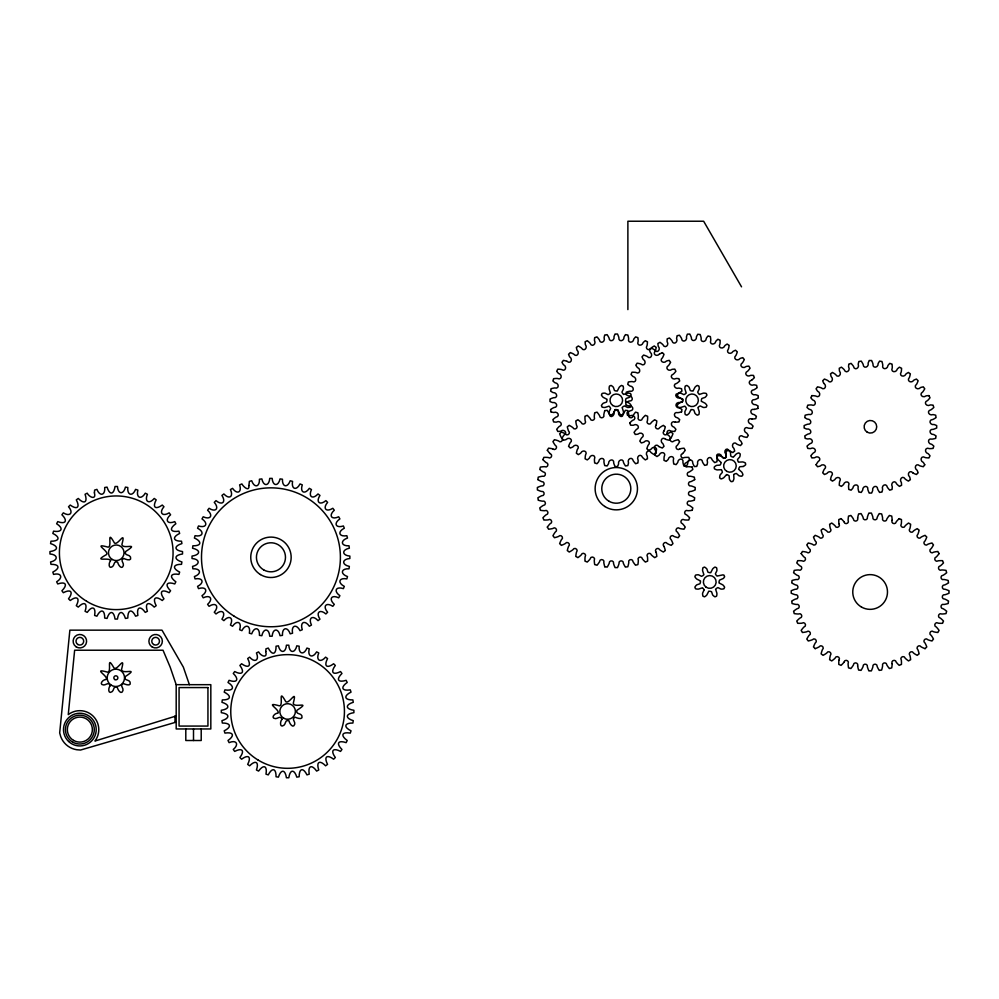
<?xml version="1.0" encoding="UTF-8"?>
<svg xmlns="http://www.w3.org/2000/svg" width="999" height="999" viewBox="0 0 999 999"><rect width="100%" height="100%" fill="white"/><g stroke="black" fill="none" stroke-linecap="round" stroke-linejoin="round"><path stroke-width="1.5" d="M892.157 663.748C890.434 660.514 895.741 658.703 896.34 662.325A28.909 28.909 0 0 0 899.2 665.359L901.448 664.422A28.909 28.909 0 0 0 901.335 660.252C899.187 657.28 904.232 654.795 905.294 658.304A28.909 28.909 0 0 0 908.528 660.926L910.638 659.715A28.909 28.909 0 0 0 909.977 655.594C907.467 652.921 912.137 649.8 913.648 653.146A28.909 28.909 0 0 0 917.207 655.332L919.13 653.846A28.909 28.909 0 0 0 917.944 649.85C915.171 647.527 919.292 643.818 921.253 646.94A28.909 28.909 0 0 0 925.062 648.638M655.669 451.648A25.762 25.762 0 0 0 654.957 455.232L656.967 456.543A26.436 26.436 0 0 0 659.215 455.007C660.751 450.899 666.683 452.485 664.16 456.705A25.762 25.762 0 0 0 663.998 460.364L666.196 461.338A26.436 26.436 0 0 0 668.181 459.465C669.055 455.182 675.162 455.806 673.326 460.377A25.762 25.762 0 0 0 673.751 464.011L676.061 464.635A26.436 26.436 0 0 0 677.734 462.475C677.921 458.091 684.053 457.779 682.954 462.562A25.762 25.762 0 0 0 683.94 466.096L686.325 466.346A26.436 26.436 0 0 0 687.637 463.948C687.175 459.59 693.069 458.341 692.806 463.224A25.762 25.762 0 0 0 694.33 466.558L696.728 466.433A26.436 26.436 0 0 0 697.639 463.861C696.44 459.665 702.26 457.392 702.634 462.337A25.762 25.762 0 0 0 704.67 465.384L707.017 464.885A26.436 26.436 0 0 0 707.517 462.2C705.731 458.204 710.951 455.157 712.212 459.915A25.762 25.762 0 0 0 714.697 462.612L716.932 461.75A26.436 26.436 0 0 0 717.007 459.016L716.92 456.993L717.956 455.644A9.54 9.54 0 0 1 719.118 455.694A8.242 8.242 0 0 1 720.142 455.869A6.756 6.756 0 0 1 720.953 456.118L722.127 456.755A26.399 26.399 0 0 0 724.163 458.304L726.236 457.105A26.399 26.399 0 0 0 725.923 454.57L725.948 453.234A6.756 6.756 0 0 1 726.136 452.41A8.242 8.242 0 0 1 726.498 451.436A9.54 9.54 0 0 1 727.035 450.399L729.645 450.761A25.762 25.762 0 0 0 732.841 452.559L734.702 451.061A26.436 26.436 0 0 0 733.928 448.439C730.406 445.754 733.89 440.484 737.075 444.268A25.762 25.762 0 0 0 740.509 445.542L742.12 443.756A26.436 26.436 0 0 0 740.946 441.283C737.137 439.173 739.647 433.454 743.406 436.675A25.762 25.762 0 0 0 746.99 437.4L748.301 435.389A26.436 26.436 0 0 0 746.753 433.141C742.732 431.605 744.23 425.611 748.463 428.196A25.762 25.762 0 0 0 752.122 428.359L753.096 426.161A26.436 26.436 0 0 0 751.223 424.175C746.865 423.376 747.577 417.12 752.135 419.031M656.143 425.087A28.909 28.909 0 0 0 656.793 420.966L654.695 419.742A28.909 28.909 0 0 0 651.448 422.377C650.399 425.886 645.354 423.401 647.489 420.429A28.909 28.909 0 0 0 647.614 416.258L645.366 415.322A28.909 28.909 0 0 0 642.494 418.356C641.907 421.978 636.588 420.167 638.311 416.933A28.909 28.909 0 0 0 637.886 412.787L635.539 412.15A28.909 28.909 0 0 0 633.091 415.534C632.979 419.205 627.472 418.106 628.758 414.672A28.909 28.909 0 0 0 627.797 410.614L625.386 410.302A28.909 28.909 0 0 0 623.401 413.973L621.528 415.184A9.54 9.54 0 0 1 620.554 414.56A8.242 8.242 0 0 1 619.755 413.898A6.756 6.756 0 0 1 619.18 413.274L618.094 410.065L616.608 409.602A9.665 9.665 0 0 1 615.297 409.565L613.411 413.274A6.756 6.756 0 0 1 612.824 413.898A8.242 8.242 0 0 1 612.037 414.56A9.54 9.54 0 0 1 611.051 415.184L609.178 413.973A28.909 28.909 0 0 0 607.192 410.302L604.782 410.614M757.854 408.429L758.104 406.031A26.436 26.436 0 0 0 755.706 404.72C751.348 405.269 750.049 399.15 754.982 399.55A25.762 25.762 0 0 0 758.303 398.027L758.191 395.629A26.436 26.436 0 0 0 755.606 394.717C751.41 395.916 749.15 390.097 754.083 389.722A25.762 25.762 0 0 0 757.142 387.687L756.643 385.339A26.436 26.436 0 0 0 753.958 384.84C749.999 386.675 746.852 381.293 751.673 380.144M537.899 479.607L538.211 477.185A28.909 28.909 0 0 1 542.27 476.223C545.704 477.522 546.803 472.003 543.144 471.89A28.909 28.909 0 0 1 539.76 469.443L540.384 467.095A28.909 28.909 0 0 1 544.53 466.658C547.789 468.394 549.525 463.111 545.953 462.487A28.909 28.909 0 0 1 542.919 459.615M838.923 660.252C841.058 657.267 836.026 654.795 834.964 658.304A28.909 28.909 0 0 1 831.73 660.926L829.62 659.715A28.909 28.909 0 0 1 830.281 655.594C832.729 652.934 828.146 649.8 826.61 653.146A28.909 28.909 0 0 1 823.051 655.332L821.116 653.846A28.909 28.909 0 0 1 822.314 649.85C825.162 647.527 820.928 643.831 818.993 646.94A28.909 28.909 0 0 1 815.184 648.638M857.654 517.969C858.94 521.391 853.458 522.514 853.321 518.831A28.909 28.909 0 0 0 850.873 515.459L848.526 516.083A28.909 28.909 0 0 0 848.101 520.229C849.837 523.464 844.517 525.274 843.918 521.653M681.568 411.85L681.942 409.478A26.436 26.436 0 0 0 679.62 408.054C674.425 407.829 674.949 401.76 680.219 402.497A26.399 26.399 0 0 0 682.579 401.498L682.579 399.101A26.399 26.399 0 0 0 680.219 398.114L679.083 397.415A6.756 6.756 0 0 1 678.458 396.84A8.242 8.242 0 0 1 677.797 396.041A9.54 9.54 0 0 1 677.172 395.055L678.796 392.982A25.762 25.762 0 0 0 681.942 391.108L681.568 388.748A26.436 26.436 0 0 0 678.908 388.099C674.899 389.647 672.002 384.203 676.872 383.291A25.762 25.762 0 0 0 679.695 380.956L678.958 378.671A26.436 26.436 0 0 0 676.236 378.459C672.489 380.694 668.793 375.661 673.476 374.026A25.762 25.762 0 0 0 675.886 371.278L674.8 369.143A26.436 26.436 0 0 0 672.077 369.343C668.693 372.215 664.372 367.769 668.656 365.397A25.762 25.762 0 0 0 670.616 362.312L669.205 360.364A26.436 26.436 0 0 0 666.545 361.001C663.648 364.36 658.691 360.651 662.549 357.642A25.762 25.762 0 0 0 664.01 354.283L662.312 352.585M656.131 425.087C653.633 427.759 658.291 430.869 659.815 427.535A28.909 28.909 0 0 1 663.361 425.349L665.297 426.835A28.909 28.909 0 0 1 664.098 430.831M692.195 510.289L692.831 507.942A28.909 28.909 0 0 0 689.447 505.494C685.776 505.382 686.875 499.862 690.309 501.161A28.909 28.909 0 0 0 694.367 500.199L694.692 497.789A28.909 28.909 0 0 0 691.008 495.804C687.362 496.166 687.724 490.559 691.296 491.396A28.909 28.909 0 0 0 695.204 489.91L695.204 487.475A28.909 28.909 0 0 0 691.308 485.989C687.737 486.825 687.362 481.218 691.008 481.58A28.909 28.909 0 0 0 694.68 479.595M655.681 451.648C658.828 447.877 653.221 445.379 651.061 449.188A26.436 26.436 0 0 1 648.601 450.362L646.815 448.751A25.762 25.762 0 0 1 648.089 445.317C651.872 442.107 646.615 438.736 643.918 442.17A26.436 26.436 0 0 1 641.296 442.944L639.785 441.083A25.762 25.762 0 0 1 641.583 437.887C645.829 435.314 641.158 431.156 637.961 434.128A26.436 26.436 0 0 1 635.252 434.478L634.053 432.405A25.762 25.762 0 0 1 636.326 429.533C640.921 427.659 636.962 422.814 633.341 425.249A26.436 26.436 0 0 1 630.606 425.174L629.745 422.939M614.01 412.337C615.022 415.596 609.964 418.781 609.465 414.535A9.54 9.54 0 0 1 609.215 413.399A8.242 8.242 0 0 1 609.128 412.362A6.756 6.756 0 0 1 609.153 411.513L610.664 408.479L609.939 407.105A9.665 9.665 0 0 1 609.04 406.143L605.069 407.43A6.756 6.756 0 0 1 604.233 407.467A8.242 8.242 0 0 1 603.196 407.367A9.54 9.54 0 0 1 602.06 407.117L601.398 405.544A9.54 9.54 0 0 1 602.035 404.558A8.242 8.242 0 0 1 602.697 403.771A6.756 6.756 0 0 1 603.309 403.184L606.518 402.098L606.98 400.611A9.665 9.665 0 0 1 607.03 399.313L603.321 397.415A6.756 6.756 0 0 1 602.697 396.84A8.242 8.242 0 0 1 602.035 396.041A9.54 9.54 0 0 1 601.398 395.055L602.06 393.481A9.54 9.54 0 0 1 603.196 393.231A8.242 8.242 0 0 1 604.233 393.131A6.756 6.756 0 0 1 605.069 393.169L608.104 394.667L609.49 393.943A9.665 9.665 0 0 1 610.439 393.044L609.153 389.086A6.756 6.756 0 0 1 609.128 388.236A8.242 8.242 0 0 1 609.228 387.212A9.54 9.54 0 0 1 609.465 386.064L611.051 385.414A9.54 9.54 0 0 1 612.037 386.039A8.242 8.242 0 0 1 612.824 386.7A6.756 6.756 0 0 1 613.411 387.325L614.485 390.534L615.971 390.996A9.665 9.665 0 0 1 617.282 391.034L619.18 387.325A6.756 6.756 0 0 1 619.755 386.7A8.242 8.242 0 0 1 620.554 386.039A9.54 9.54 0 0 1 621.528 385.414L623.114 386.064A9.54 9.54 0 0 1 623.364 387.212A8.242 8.242 0 0 1 623.451 388.236A6.756 6.756 0 0 1 623.426 389.086L621.927 392.12L622.652 393.494A9.665 9.665 0 0 1 623.538 394.455L627.509 393.169A6.756 6.756 0 0 1 628.359 393.131A8.242 8.242 0 0 1 629.382 393.231A9.54 9.54 0 0 1 630.531 393.481L631.181 395.055A9.54 9.54 0 0 1 630.544 396.041A8.242 8.242 0 0 1 629.882 396.84A6.756 6.756 0 0 1 629.27 397.415L626.061 398.501L625.599 399.987A9.665 9.665 0 0 1 625.549 401.298L629.27 403.184A6.756 6.756 0 0 1 629.882 403.771A8.242 8.242 0 0 1 630.544 404.558A9.54 9.54 0 0 1 631.181 405.544L630.531 407.117A9.54 9.54 0 0 1 629.382 407.367A8.242 8.242 0 0 1 628.359 407.467A6.756 6.756 0 0 1 627.509 407.43L624.475 405.931L623.101 406.655A9.665 9.665 0 0 1 622.14 407.555L623.426 411.513A6.756 6.756 0 0 1 623.451 412.362A8.242 8.242 0 0 1 623.364 413.399A9.54 9.54 0 0 1 623.114 414.535C622.527 418.768 617.682 415.559 618.568 412.337M542.919 459.615L543.856 457.367A28.909 28.909 0 0 1 548.026 457.48C551.023 459.627 553.434 454.62 549.974 453.521M664.098 430.831C661.263 433.154 665.484 436.85 667.419 433.741A28.909 28.909 0 0 1 671.228 432.043L672.951 433.753A28.909 28.909 0 0 1 671.241 437.562C668.119 439.498 671.827 443.718 674.15 440.884A28.909 28.909 0 0 1 678.159 439.697L679.645 441.62A28.909 28.909 0 0 1 677.447 445.179C674.163 446.703 677.197 451.348 679.894 448.851M811.9 395.616L810.813 397.752A26.436 26.436 0 0 0 812.587 399.837C816.895 400.899 815.846 407.005 811.4 404.932A25.762 25.762 0 0 0 807.754 405.157L807.005 407.442A26.436 26.436 0 0 0 809.078 409.215C813.511 409.59 813.436 415.784 808.715 414.435A25.762 25.762 0 0 0 805.144 415.234L804.757 417.594A26.436 26.436 0 0 0 807.092 419.031C811.513 418.706 812.412 424.837 807.542 424.238A25.762 25.762 0 0 0 804.133 425.586L804.133 427.984A26.436 26.436 0 0 0 806.655 429.033C810.926 428.034 812.861 433.991 807.916 434.103A25.762 25.762 0 0 0 804.769 435.964L805.132 438.336A26.436 26.436 0 0 0 807.791 438.986C811.912 437.3 814.647 442.857 809.827 443.793A25.762 25.762 0 0 0 807.005 446.128L807.754 448.401A26.436 26.436 0 0 0 810.476 448.626C814.272 446.328 817.856 451.386 813.236 453.059A25.762 25.762 0 0 0 810.813 455.806L811.9 457.942A26.436 26.436 0 0 0 814.635 457.729C818.006 454.932 822.352 459.29 818.056 461.675A25.762 25.762 0 0 0 816.096 464.772M547.34 450.287L548.563 448.176A28.909 28.909 0 0 1 552.684 448.838M801.173 553.583L802.397 551.473A28.909 28.909 0 0 1 806.518 552.135C809.215 554.645 812.249 549.999 808.978 548.463A28.909 28.909 0 0 1 806.792 544.917L808.266 542.981A28.909 28.909 0 0 1 812.262 544.18C814.585 547.027 818.281 542.794 815.184 540.859A28.909 28.909 0 0 1 813.473 537.05L815.196 535.327A28.909 28.909 0 0 1 819.005 537.037C820.928 540.159 825.149 536.451 822.327 534.128A28.909 28.909 0 0 1 821.128 530.119L823.051 528.646A28.909 28.909 0 0 1 826.61 530.831C828.121 534.178 832.791 531.056 830.281 528.384A28.909 28.909 0 0 1 829.62 524.263L831.73 523.039A28.909 28.909 0 0 1 834.964 525.674C836.026 529.195 841.058 526.698 838.923 523.726M924.749 464.772L923.338 466.708A25.762 25.762 0 0 1 919.792 465.809C916.22 462.45 913.311 467.944 917.094 470.267A26.436 26.436 0 0 1 918.131 472.802L916.433 474.5A25.762 25.762 0 0 1 913.074 473.051M843.918 662.325C844.517 658.716 849.837 660.501 848.101 663.748A28.909 28.909 0 0 0 848.538 667.894L850.886 668.531A28.909 28.909 0 0 0 853.333 665.147C853.446 661.475 858.953 662.574 857.654 666.008M682.604 453.521C679.158 454.62 681.555 459.615 684.552 457.492A28.909 28.909 0 0 1 688.723 457.38L689.66 459.615M925.062 648.651L926.785 646.927A28.909 28.909 0 0 0 925.086 643.119C921.965 641.183 925.661 636.962 927.996 639.797A28.909 28.909 0 0 0 931.992 640.983L933.478 639.06A28.909 28.909 0 0 0 931.293 635.501C928.009 633.978 931.031 629.333 933.74 631.83A28.909 28.909 0 0 0 937.861 632.492L939.072 630.394A28.909 28.909 0 0 0 936.438 627.147C933.004 626.061 935.389 621.066 938.398 623.189A28.909 28.909 0 0 0 942.569 623.301L943.506 621.066A28.909 28.909 0 0 0 940.471 618.194C936.9 617.569 938.623 612.3 941.882 614.01A28.909 28.909 0 0 0 946.041 613.586L946.665 611.238A28.909 28.909 0 0 0 943.281 608.791C939.622 608.678 940.708 603.159 944.142 604.457A28.909 28.909 0 0 0 948.201 603.496L948.526 601.073A28.909 28.909 0 0 0 944.854 599.1C941.208 599.462 941.57 593.856 945.141 594.692A28.909 28.909 0 0 0 949.038 593.206L949.038 590.771A28.909 28.909 0 0 0 945.141 589.285C941.62 590.059 941.183 584.54 944.854 584.877A28.909 28.909 0 0 0 948.526 582.892L948.201 580.481A28.909 28.909 0 0 0 944.142 579.507C940.721 580.819 939.609 575.299 943.281 575.187A28.909 28.909 0 0 0 946.665 572.739L946.041 570.392A28.909 28.909 0 0 0 941.882 569.954C938.648 571.69 936.837 566.371 940.459 565.784A28.909 28.909 0 0 0 943.493 562.912L942.569 560.664A28.909 28.909 0 0 0 938.398 560.776C935.426 562.862 932.929 557.917 936.438 556.818A28.909 28.909 0 0 0 939.072 553.583M679.77 402.709L679.083 403.184A6.756 6.756 0 0 0 678.458 403.771A8.242 8.242 0 0 0 677.797 404.558A9.54 9.54 0 0 0 677.172 405.544L677.821 407.117A9.54 9.54 0 0 0 678.958 407.367A8.242 8.242 0 0 0 679.994 407.467A6.756 6.756 0 0 0 680.843 407.43L684.802 406.143A9.665 9.665 0 0 0 685.701 407.105L686.425 408.479L684.914 411.513A6.756 6.756 0 0 0 684.889 412.362A8.242 8.242 0 0 0 684.989 413.399A9.54 9.54 0 0 0 685.239 414.535L686.812 415.184A9.54 9.54 0 0 0 687.799 414.56A8.242 8.242 0 0 0 688.586 413.898A6.756 6.756 0 0 0 689.173 413.274L691.058 409.565A9.665 9.665 0 0 0 692.369 409.602L693.855 410.065L694.942 413.274A6.756 6.756 0 0 0 695.516 413.898A8.242 8.242 0 0 0 696.315 414.56A9.54 9.54 0 0 0 697.302 415.184L698.875 414.535A9.54 9.54 0 0 0 699.125 413.399A8.242 8.242 0 0 0 699.225 412.362A6.756 6.756 0 0 0 699.188 411.513L697.901 407.555A9.665 9.665 0 0 0 698.863 406.655L700.237 405.931L703.271 407.43A6.756 6.756 0 0 0 704.12 407.467A8.242 8.242 0 0 0 705.144 407.367A9.54 9.54 0 0 0 706.293 407.117L706.942 405.544A9.54 9.54 0 0 0 706.318 404.558A8.242 8.242 0 0 0 705.656 403.771A6.756 6.756 0 0 0 705.032 403.184L701.323 401.298A9.665 9.665 0 0 0 701.36 399.987L701.822 398.501L705.032 397.415A6.756 6.756 0 0 0 705.656 396.84A8.242 8.242 0 0 0 706.318 396.041A9.54 9.54 0 0 0 706.942 395.055L706.293 393.481A9.54 9.54 0 0 0 705.144 393.231A8.242 8.242 0 0 0 704.12 393.131A6.756 6.756 0 0 0 703.271 393.169L699.312 394.455A9.665 9.665 0 0 0 698.413 393.494L697.689 392.12L699.188 389.086A6.756 6.756 0 0 0 699.225 388.236A8.242 8.242 0 0 0 699.125 387.212A9.54 9.54 0 0 0 698.875 386.064L697.302 385.414A9.54 9.54 0 0 0 696.315 386.039A8.242 8.242 0 0 0 695.516 386.7A6.756 6.756 0 0 0 694.942 387.325L693.044 391.034A9.665 9.665 0 0 0 691.733 390.996L690.259 390.534L689.173 387.325A6.756 6.756 0 0 0 688.586 386.7A8.242 8.242 0 0 0 687.799 386.039A9.54 9.54 0 0 0 686.812 385.414L685.239 386.064A9.54 9.54 0 0 0 684.989 387.212A8.242 8.242 0 0 0 684.889 388.236A6.756 6.756 0 0 0 684.914 389.086L686.213 393.044A9.665 9.665 0 0 0 685.252 393.943L683.878 394.667L680.843 393.169A6.756 6.756 0 0 0 679.994 393.131A8.242 8.242 0 0 0 678.958 393.231A9.54 9.54 0 0 0 677.821 393.481C673.726 393.781 676.41 399.138 679.77 397.889M659.777 353.621C657.429 357.305 651.96 354.533 655.307 350.924A25.762 25.762 0 0 0 656.218 347.377L654.283 345.966A26.436 26.436 0 0 0 651.947 347.39C650.237 351.473 644.343 349.513 647.102 345.429A25.762 25.762 0 0 0 647.452 341.783L645.317 340.696A26.436 26.436 0 0 0 643.231 342.47C642.095 346.703 636.151 345.754 638.136 341.283A25.762 25.762 0 0 0 637.911 337.637L635.626 336.888A26.436 26.436 0 0 0 633.853 338.961C633.466 343.319 627.222 343.344 628.646 338.599A25.762 25.762 0 0 0 627.847 335.027L625.474 334.64A26.436 26.436 0 0 0 624.038 336.975C624.4 341.383 618.169 342.32 618.831 337.425A25.762 25.762 0 0 0 617.482 334.016L615.084 334.016A26.436 26.436 0 0 0 614.035 336.538C614.947 340.834 609.215 342.682 608.965 337.799A25.762 25.762 0 0 0 607.105 334.653L604.732 335.015A26.436 26.436 0 0 0 604.095 337.674C605.744 341.733 600.162 344.58 599.288 339.71A25.762 25.762 0 0 0 596.952 336.888L594.667 337.637A26.436 26.436 0 0 0 594.442 340.359C596.69 344.106 591.658 347.789 590.009 343.119A25.762 25.762 0 0 0 587.262 340.696L585.127 341.783A26.436 26.436 0 0 0 585.339 344.518C588.124 347.889 583.791 352.235 581.393 347.939A25.762 25.762 0 0 0 578.296 345.979L576.361 347.377A26.436 26.436 0 0 0 576.985 350.037C580.269 352.947 576.66 357.904 573.626 354.046A25.762 25.762 0 0 0 570.267 352.585L568.568 354.283A26.436 26.436 0 0 0 569.617 356.805C573.376 359.19 570.529 364.56 566.92 361.288M841.058 518.618L838.798 519.555A28.909 28.909 0 0 0 838.923 523.726M743.219 466.483L739.834 466.708L739.01 468.019A9.665 9.665 0 0 1 738.623 469.268L741.72 472.065A6.756 6.756 0 0 1 742.17 472.777A8.242 8.242 0 0 1 742.607 473.713A9.54 9.54 0 0 1 742.956 474.837L741.92 476.186A9.54 9.54 0 0 1 740.759 476.136A8.242 8.242 0 0 1 739.735 475.961A6.756 6.756 0 0 1 738.923 475.711L736.388 473.476L734.864 473.813A9.665 9.665 0 0 1 733.703 474.438L733.928 478.596A6.756 6.756 0 0 1 733.741 479.42A8.242 8.242 0 0 1 733.378 480.394A9.54 9.54 0 0 1 732.841 481.431L731.156 481.655A9.54 9.54 0 0 1 730.356 480.794A8.242 8.242 0 0 1 729.769 479.945A6.756 6.756 0 0 1 729.37 479.195L729.145 475.811L727.834 474.987A9.665 9.665 0 0 1 726.585 474.6M176.186 715.971L94.942 741.046A18.944 18.944 0 0 0 68.257 714.622L74.638 650.224L163.024 650.224L170.192 667.157L176.186 684.677L176.186 728.958L210.826 728.958L210.826 684.677L176.186 684.677M176.186 722.115L80.532 750.037L76.761 749.737A20.38 20.38 0 0 1 60.714 736.588L59.678 732.916L69.868 630.157L162 630.157L183.366 667.157L189.385 684.677M754.32 409.403C749.55 408.291 749.787 414.498 754.22 414.622A26.436 26.436 0 0 1 756.393 416.296L755.768 418.618A25.762 25.762 0 0 1 752.135 419.043M680.219 398.114L682.792 399.3A9.665 9.665 0 0 0 682.754 400.611L682.292 402.098L680.219 402.497M675.299 422.152C670.866 420.079 669.805 426.186 674.125 427.235A26.436 26.436 0 0 1 675.898 429.32L674.8 431.456A25.762 25.762 0 0 1 671.153 431.118C667.095 428.284 665.172 434.253 669.193 435.951A26.436 26.436 0 0 1 670.616 438.286L669.205 440.234A25.762 25.762 0 0 1 665.659 439.323M604.782 566.77L607.205 567.095A28.909 28.909 0 0 0 609.178 563.411C608.816 559.765 614.422 560.127 613.586 563.698A28.909 28.909 0 0 0 615.072 567.607L617.507 567.607A28.909 28.909 0 0 0 618.993 563.698C618.156 560.139 623.763 559.765 623.401 563.411A28.909 28.909 0 0 0 625.386 567.082L627.797 566.77A28.909 28.909 0 0 0 628.771 562.712C627.472 559.278 632.979 558.179 633.091 561.85A28.909 28.909 0 0 0 635.539 565.222L637.899 564.597A28.909 28.909 0 0 0 638.324 560.451C636.588 557.217 641.907 555.407 642.494 559.028A28.909 28.909 0 0 0 645.366 562.062L647.614 561.126A28.909 28.909 0 0 0 647.502 556.955C645.354 553.983 650.399 551.498 651.46 555.007A28.909 28.909 0 0 0 654.695 557.642L656.805 556.418A28.909 28.909 0 0 0 656.143 552.297M726.585 474.6L723.788 477.697A6.756 6.756 0 0 1 723.076 478.146A8.242 8.242 0 0 1 722.14 478.583A9.54 9.54 0 0 1 721.016 478.933L719.667 477.897A9.54 9.54 0 0 1 719.717 476.735A8.242 8.242 0 0 1 719.892 475.711A6.756 6.756 0 0 1 720.142 474.9L722.377 472.365L722.04 470.841A9.665 9.665 0 0 1 721.415 469.68L717.257 469.905A6.756 6.756 0 0 1 716.433 469.717A8.242 8.242 0 0 1 715.459 469.355A9.54 9.54 0 0 1 714.422 468.818L714.198 467.12A9.54 9.54 0 0 1 715.059 466.333A8.242 8.242 0 0 1 715.908 465.746A6.756 6.756 0 0 1 716.658 465.347L720.042 465.122L720.866 463.811A9.665 9.665 0 0 1 721.253 462.562L718.156 459.765A6.756 6.756 0 0 1 717.707 459.053A8.242 8.242 0 0 1 717.27 458.116A9.54 9.54 0 0 1 716.92 456.993C715.072 453.309 721.141 452.934 721.703 456.481M552.684 448.851C555.382 451.348 558.416 446.703 555.132 445.167A28.909 28.909 0 0 1 552.947 441.62L554.433 439.685A28.909 28.909 0 0 1 558.429 440.884C560.751 443.731 564.447 439.498 561.338 437.562A28.909 28.909 0 0 1 559.64 433.753L561.351 432.03A28.909 28.909 0 0 1 565.159 433.741C567.095 436.863 571.316 433.154 568.481 430.831A28.909 28.909 0 0 1 567.295 426.823L569.218 425.349A28.909 28.909 0 0 1 572.777 427.535C574.288 430.881 578.945 427.759 576.448 425.087A28.909 28.909 0 0 1 575.786 420.966L577.897 419.742A28.909 28.909 0 0 1 581.131 422.377C582.192 425.899 587.225 423.401 585.089 420.429A28.909 28.909 0 0 1 584.977 416.258L587.225 415.322A28.909 28.909 0 0 1 590.084 418.356C590.671 421.978 595.991 420.167 594.268 416.933A28.909 28.909 0 0 1 594.692 412.787L597.04 412.15A28.909 28.909 0 0 1 599.487 415.534C599.6 419.205 605.107 418.106 603.821 414.672A28.909 28.909 0 0 1 604.795 410.614M665.659 439.323C662.087 435.964 659.265 441.446 662.974 443.793A26.436 26.436 0 0 1 664.01 446.316L662.312 448.014A25.762 25.762 0 0 1 658.953 446.565M899.2 518.618L901.448 519.555A28.909 28.909 0 0 1 901.335 523.726C899.187 526.698 904.232 529.183 905.294 525.674A28.909 28.909 0 0 1 908.528 523.039L910.638 524.263A28.909 28.909 0 0 1 909.977 528.384C907.454 531.056 912.137 534.165 913.648 530.831A28.909 28.909 0 0 1 917.207 528.646L919.13 530.119A28.909 28.909 0 0 1 917.944 534.128C915.096 536.451 919.33 540.147 921.253 537.037A28.909 28.909 0 0 1 925.062 535.339L926.785 537.05A28.909 28.909 0 0 1 925.086 540.859C921.952 542.794 925.673 547.015 927.996 544.18A28.909 28.909 0 0 1 931.992 542.994L933.478 544.917A28.909 28.909 0 0 1 931.293 548.476C928.009 549.999 931.043 554.645 933.74 552.147A28.909 28.909 0 0 1 937.861 551.485L939.072 553.583M913.074 473.039C910.064 469.18 906.355 474.138 909.714 477.035A26.436 26.436 0 0 1 910.351 479.695L908.403 481.106A25.762 25.762 0 0 1 905.306 479.145C902.909 474.837 898.675 479.208 901.373 482.567A26.436 26.436 0 0 1 901.573 485.289L899.437 486.388A25.762 25.762 0 0 1 896.69 483.966C895.042 479.283 890.109 483.004 892.257 486.725A26.436 26.436 0 0 1 892.045 489.448L889.759 490.184A25.762 25.762 0 0 1 887.424 487.375C886.488 482.542 880.993 485.314 882.616 489.398A26.436 26.436 0 0 1 881.967 492.057L879.595 492.432A25.762 25.762 0 0 1 877.734 489.285C877.547 484.365 871.79 486.301 872.664 490.534A26.436 26.436 0 0 1 871.615 493.056L869.217 493.069A25.762 25.762 0 0 1 867.869 489.66C868.468 484.765 862.399 485.739 862.661 490.109A26.436 26.436 0 0 1 861.238 492.432L858.865 492.057A25.762 25.762 0 0 1 858.066 488.486C859.415 483.766 853.271 483.753 852.859 488.111A26.436 26.436 0 0 1 851.073 490.184L848.788 489.448A25.762 25.762 0 0 1 848.563 485.789C850.698 481.306 844.592 480.444 843.481 484.615A26.436 26.436 0 0 1 841.395 486.388L839.26 485.289A25.762 25.762 0 0 1 839.597 481.643C842.332 477.559 836.538 475.711 834.764 479.682A26.436 26.436 0 0 1 832.429 481.106L830.481 479.695A25.762 25.762 0 0 1 831.393 476.148C834.739 472.577 829.282 469.705 826.922 473.451A26.436 26.436 0 0 1 824.4 474.5L822.701 472.802A25.762 25.762 0 0 1 824.15 469.443C828.096 466.433 823.039 462.774 820.154 466.083A26.436 26.436 0 0 1 817.494 466.708L816.083 464.772M658.953 446.565C655.918 442.694 652.31 447.652 655.594 450.561A26.436 26.436 0 0 1 656.218 453.221L654.283 454.632A25.762 25.762 0 0 1 651.186 452.672C648.788 448.364 644.542 452.722 647.24 456.093A26.436 26.436 0 0 1 647.452 458.816L645.317 459.902A25.762 25.762 0 0 1 642.569 457.48C640.871 452.859 635.988 456.493 638.136 460.239A26.436 26.436 0 0 1 637.911 462.974L635.626 463.711A25.762 25.762 0 0 1 633.291 460.889C632.305 456.131 626.835 458.791 628.483 462.924A26.436 26.436 0 0 1 627.847 465.584L625.474 465.959A25.762 25.762 0 0 1 623.613 462.799C623.488 457.842 617.619 459.827 618.543 464.06A26.436 26.436 0 0 1 617.494 466.583L615.084 466.583A25.762 25.762 0 0 1 613.736 463.174C614.385 458.254 608.316 459.328 608.541 463.623A26.436 26.436 0 0 1 607.105 465.959L604.732 465.584A25.762 25.762 0 0 1 603.933 462C605.307 457.305 599.088 457.205 598.726 461.638A26.436 26.436 0 0 1 596.952 463.711L594.667 462.974A25.762 25.762 0 0 1 594.43 459.315C596.428 454.87 590.484 453.896 589.348 458.129A26.436 26.436 0 0 1 587.262 459.902L585.127 458.816A25.762 25.762 0 0 1 585.476 455.169C588.136 451.086 582.417 449.188 580.631 453.209A26.436 26.436 0 0 1 578.296 454.632L576.361 453.221A25.762 25.762 0 0 1 577.272 449.675C580.619 446.078 575.149 443.281 572.802 446.978A26.436 26.436 0 0 1 570.267 448.014L568.568 446.316A25.762 25.762 0 0 1 570.029 442.957C573.901 439.935 568.931 436.301 566.033 439.597A26.436 26.436 0 0 1 563.374 440.234L561.962 438.286A25.762 25.762 0 0 1 563.923 435.189C568.219 432.829 563.873 428.459 560.501 431.256A26.436 26.436 0 0 1 557.779 431.456L556.693 429.32A25.762 25.762 0 0 1 559.103 426.573C563.786 424.95 560.114 419.817 556.343 422.14A26.436 26.436 0 0 1 553.621 421.928L552.884 419.642A25.762 25.762 0 0 1 555.706 417.307C560.576 416.433 557.754 410.789 553.671 412.5A26.436 26.436 0 0 1 551.011 411.85M815.196 648.651L813.461 646.927A28.909 28.909 0 0 1 815.172 643.119C818.218 641.158 814.61 637.025 812.262 639.797A28.909 28.909 0 0 1 808.266 640.983L806.78 639.06A28.909 28.909 0 0 1 808.965 635.501C812.324 633.965 809.19 629.395 806.518 631.83A28.909 28.909 0 0 1 802.397 632.492L801.173 630.394A28.909 28.909 0 0 1 803.808 627.147C807.329 626.098 804.832 621.053 801.86 623.189A28.909 28.909 0 0 1 797.689 623.301L796.752 621.066A28.909 28.909 0 0 1 799.787 618.194C803.433 617.582 801.573 612.35 798.376 614.01A28.909 28.909 0 0 1 794.217 613.586L793.593 611.238A28.909 28.909 0 0 1 796.977 608.791C800.649 608.666 799.537 603.209 796.116 604.457A28.909 28.909 0 0 1 792.057 603.496L791.732 601.073A28.909 28.909 0 0 1 795.404 599.1C799.075 599.437 798.651 593.906 795.117 594.692A28.909 28.909 0 0 1 791.22 593.206L791.22 590.771A28.909 28.909 0 0 1 795.117 589.285C798.713 590.109 799.013 584.565 795.404 584.877A28.909 28.909 0 0 1 791.732 582.892L792.045 580.481A28.909 28.909 0 0 1 796.116 579.507C799.562 580.794 800.586 575.349 796.977 575.187A28.909 28.909 0 0 1 793.593 572.739L794.217 570.392A28.909 28.909 0 0 1 798.376 569.954C801.61 571.703 803.408 566.371 799.799 565.784A28.909 28.909 0 0 1 796.765 562.912L797.689 560.664A28.909 28.909 0 0 1 801.86 560.776C804.844 562.924 807.317 557.892 803.82 556.818A28.909 28.909 0 0 1 801.186 553.583M725.923 454.57L726.173 457.392A9.665 9.665 0 0 0 725.012 458.017L723.488 458.354L722.127 456.755M741.533 286.838L703.646 221.229L627.884 221.229L627.884 309.615M547.34 527.097L548.563 529.208A28.909 28.909 0 0 0 552.684 528.546C555.382 526.048 558.404 530.656 555.132 532.217A28.909 28.909 0 0 0 552.947 535.764L554.433 537.699A28.909 28.909 0 0 0 558.429 536.5C560.776 533.666 564.398 537.874 561.338 539.822A28.909 28.909 0 0 0 559.64 543.631L561.351 545.354A28.909 28.909 0 0 0 565.159 543.643C567.12 540.534 571.266 544.23 568.481 546.553A28.909 28.909 0 0 0 567.295 550.561L569.218 552.035A28.909 28.909 0 0 0 572.777 549.85C574.3 546.515 578.921 549.625 576.448 552.297A28.909 28.909 0 0 0 575.786 556.418L577.897 557.642A28.909 28.909 0 0 0 581.131 555.007C582.192 551.498 587.225 553.983 585.089 556.955A28.909 28.909 0 0 0 584.977 561.126L587.225 562.062A28.909 28.909 0 0 0 590.084 559.028C590.671 555.407 596.003 557.217 594.268 560.451A28.909 28.909 0 0 0 594.692 564.597L597.04 565.234A28.909 28.909 0 0 0 599.487 561.85C599.6 558.179 605.119 559.278 603.821 562.712A28.909 28.909 0 0 0 604.795 566.77M928.933 395.616L930.019 397.752A25.762 25.762 0 0 1 927.596 400.512C922.926 402.122 926.597 407.267 930.356 404.932A26.436 26.436 0 0 1 933.091 405.157L933.828 407.442A25.762 25.762 0 0 1 931.006 409.777C926.185 410.701 928.933 416.258 933.041 414.585A26.436 26.436 0 0 1 935.701 415.222L936.075 417.594A25.762 25.762 0 0 1 932.916 419.468C928.021 419.617 929.857 425.549 934.177 424.525A26.436 26.436 0 0 1 936.7 425.586L936.7 427.984A25.762 25.762 0 0 1 933.291 429.333C928.458 428.796 929.295 434.827 933.74 434.528A26.436 26.436 0 0 1 936.075 435.964L935.701 438.336A25.762 25.762 0 0 1 932.117 439.135C927.397 437.762 927.334 443.968 931.755 444.343A26.436 26.436 0 0 1 933.828 446.128L933.091 448.401A25.762 25.762 0 0 1 929.432 448.638C924.987 446.553 923.938 452.659 928.246 453.721A26.436 26.436 0 0 1 930.019 455.806L928.933 457.942A25.762 25.762 0 0 1 925.286 457.604C921.228 454.845 919.23 460.714 923.326 462.437A26.436 26.436 0 0 1 924.749 464.772M823.738 383.291C827.434 385.664 824.662 391.034 821.041 387.762A25.762 25.762 0 0 0 817.494 386.85L816.083 388.786A26.436 26.436 0 0 0 817.507 391.121C821.603 392.844 819.605 398.713 815.546 395.966A25.762 25.762 0 0 0 811.9 395.616M664.098 546.553C661.338 544.23 665.459 540.521 667.419 543.643A28.909 28.909 0 0 0 671.228 545.342L672.951 543.631A28.909 28.909 0 0 0 671.241 539.822C668.206 537.874 671.803 533.666 674.15 536.5A28.909 28.909 0 0 0 678.159 537.687L679.645 535.764A28.909 28.909 0 0 0 677.447 532.205C674.1 530.706 677.222 526.023 679.894 528.533A28.909 28.909 0 0 0 684.028 529.195L685.239 527.097A28.909 28.909 0 0 0 682.604 523.851C679.095 522.802 681.58 517.757 684.552 519.892A28.909 28.909 0 0 0 688.723 520.004L689.66 517.769A28.909 28.909 0 0 0 686.625 514.897C683.004 514.31 684.814 508.991 688.049 510.714A28.909 28.909 0 0 0 692.195 510.289M725.873 454.07C723.101 451.81 726.46 446.728 728.733 450.174A9.54 9.54 0 0 1 729.52 451.036A8.242 8.242 0 0 1 730.107 451.885A6.756 6.756 0 0 1 730.506 452.634L730.731 456.019L732.042 456.843A9.665 9.665 0 0 1 733.291 457.23L736.088 454.133A6.756 6.756 0 0 1 736.8 453.683A8.242 8.242 0 0 1 737.737 453.246A9.54 9.54 0 0 1 738.86 452.897L740.209 453.933A9.54 9.54 0 0 1 740.159 455.094A8.242 8.242 0 0 1 739.984 456.118A6.756 6.756 0 0 1 739.735 456.93L737.499 459.465L737.836 460.989A9.665 9.665 0 0 1 738.461 462.15L742.619 461.925A6.756 6.756 0 0 1 743.443 462.112A8.242 8.242 0 0 1 744.417 462.475A9.54 9.54 0 0 1 745.454 463.012L745.679 464.697A9.54 9.54 0 0 1 744.817 465.497A8.242 8.242 0 0 1 743.968 466.083A6.756 6.756 0 0 1 743.219 466.483M692.195 467.095L692.831 469.443A28.909 28.909 0 0 1 689.447 471.89C685.901 472.102 686.837 477.485 690.309 476.223A28.909 28.909 0 0 1 694.367 477.185L694.692 479.607M656.131 552.297C653.696 549.625 658.266 546.503 659.815 549.85A28.909 28.909 0 0 0 663.361 552.035L665.297 550.561A28.909 28.909 0 0 0 664.098 546.553M551.011 411.85L550.636 409.478A25.762 25.762 0 0 1 553.783 407.617C558.741 407.505 556.793 401.573 552.534 402.547A26.436 26.436 0 0 1 550.012 401.498L550.012 399.101A25.762 25.762 0 0 1 553.409 397.752C558.329 398.414 557.33 392.245 552.959 392.545A26.436 26.436 0 0 1 550.636 391.121L551.011 388.748A25.762 25.762 0 0 1 554.582 387.949C559.315 389.385 559.365 383.067 554.957 382.742A26.436 26.436 0 0 1 552.884 380.956L553.621 378.671A25.762 25.762 0 0 1 557.28 378.446C561.725 380.607 562.762 374.375 558.453 373.364A26.436 26.436 0 0 1 556.693 371.278L557.779 369.143A25.762 25.762 0 0 1 561.426 369.48C565.496 372.302 567.432 366.358 563.386 364.647A26.436 26.436 0 0 1 561.962 362.312L563.374 360.364A25.762 25.762 0 0 1 566.92 361.276M892.157 520.229C890.421 523.464 895.741 525.262 896.34 521.653A28.909 28.909 0 0 1 899.2 518.618M201.211 728.958L201.211 740.509L185.802 740.509L185.802 728.958M193.506 728.958L193.506 740.509M175.025 715.971L175.025 722.115M618.481 412.137A30.994 30.994 0 0 0 617.507 409.777L615.072 409.777A30.994 30.994 0 0 0 614.098 412.137M679.894 448.838A28.909 28.909 0 0 1 684.028 448.189L685.239 450.287A28.909 28.909 0 0 1 682.604 453.534M689.66 459.615A28.909 28.909 0 0 1 686.625 462.487C683.004 463.074 684.814 468.394 688.049 466.67A28.909 28.909 0 0 1 692.195 467.095M547.352 527.097A28.909 28.909 0 0 1 549.974 523.851C553.496 522.802 550.998 517.757 548.026 519.892A28.909 28.909 0 0 1 543.856 520.004L542.919 517.769A28.909 28.909 0 0 1 545.953 514.897C549.575 514.31 547.764 508.991 544.542 510.714A28.909 28.909 0 0 1 540.384 510.289L539.747 507.942A28.909 28.909 0 0 1 543.131 505.494C546.803 505.382 545.704 499.875 542.27 501.161A28.909 28.909 0 0 1 538.211 500.199L537.899 497.789A28.909 28.909 0 0 1 541.57 495.804C545.242 496.141 544.817 490.621 541.283 491.396A28.909 28.909 0 0 1 537.387 489.91L537.375 487.475A28.909 28.909 0 0 1 541.283 485.989C544.855 486.825 545.217 481.218 541.57 481.58A28.909 28.909 0 0 1 537.899 479.595M549.974 453.534A28.909 28.909 0 0 1 547.352 450.287M659.877 353.833A26.399 26.399 0 0 1 662.399 352.797M681.568 411.85A25.762 25.762 0 0 1 677.996 412.662C673.301 411.376 673.251 417.42 677.622 417.857A26.436 26.436 0 0 1 679.695 419.642L678.958 421.928A25.762 25.762 0 0 1 675.299 422.152M629.745 422.939A25.762 25.762 0 0 1 632.442 420.454C637.262 419.305 634.115 413.923 630.157 415.759A26.436 26.436 0 0 1 627.472 415.259L626.972 412.912A25.762 25.762 0 0 1 630.019 410.876C634.964 410.502 632.704 404.695 628.496 405.881A26.436 26.436 0 0 1 625.923 404.97L625.799 402.572A25.762 25.762 0 0 1 629.133 401.049C634.065 401.448 632.767 395.342 628.408 395.879A26.436 26.436 0 0 1 626.011 394.568L626.261 392.182A25.762 25.762 0 0 1 629.782 391.196C634.602 392.37 634.253 386.138 629.882 385.976A26.436 26.436 0 0 1 627.722 384.303L628.346 381.98A25.762 25.762 0 0 1 631.98 381.556C636.575 383.454 637.125 377.322 632.891 376.423A26.436 26.436 0 0 1 631.018 374.438L631.992 372.24A25.762 25.762 0 0 1 635.651 372.39C639.872 375 641.47 368.968 637.35 367.457A26.436 26.436 0 0 1 635.814 365.209L637.125 363.186A25.762 25.762 0 0 1 640.709 363.911C644.455 367.157 647.065 361.413 643.169 359.315A26.436 26.436 0 0 1 641.995 356.843L643.606 355.057A25.762 25.762 0 0 1 647.04 356.331C650.224 360.115 653.708 354.845 650.174 352.172A26.436 26.436 0 0 1 649.412 349.538L651.273 348.027A25.762 25.762 0 0 1 654.47 349.825C657.017 354.071 661.288 349.413 658.229 346.203A26.436 26.436 0 0 1 657.879 343.494L659.952 342.295A25.762 25.762 0 0 1 662.824 344.568C664.685 349.151 669.63 345.217 667.107 341.583A26.436 26.436 0 0 1 667.182 338.848L669.417 337.987A25.762 25.762 0 0 1 671.902 340.684C673.026 345.504 678.521 342.395 676.598 338.399A26.436 26.436 0 0 1 677.097 335.714L679.445 335.214A25.762 25.762 0 0 1 681.48 338.261C681.83 343.206 687.737 340.984 686.475 336.75A26.436 26.436 0 0 1 687.387 334.166L689.785 334.041A25.762 25.762 0 0 1 691.308 337.375C690.883 342.307 697.077 341.046 696.478 336.651A26.436 26.436 0 0 1 697.789 334.253L700.174 334.503A25.762 25.762 0 0 1 701.161 338.037C699.974 342.832 706.281 342.557 706.38 338.124A26.436 26.436 0 0 1 708.054 335.964L710.376 336.588A25.762 25.762 0 0 1 710.789 340.222C708.865 344.78 715.134 345.492 715.933 341.134A26.436 26.436 0 0 1 717.919 339.26L720.117 340.234A25.762 25.762 0 0 1 719.967 343.893C717.344 348.089 723.426 349.775 724.887 345.604A26.436 26.436 0 0 1 727.147 344.056L729.158 345.367A25.762 25.762 0 0 1 728.446 348.951C725.274 352.709 730.906 355.294 733.041 351.411A26.436 26.436 0 0 1 735.514 350.237L737.299 351.848A25.762 25.762 0 0 1 736.026 355.282C732.317 358.491 737.474 361.938 740.184 358.429A26.436 26.436 0 0 1 742.806 357.654L744.317 359.515A25.762 25.762 0 0 1 742.532 362.712C738.361 365.297 742.919 369.518 746.153 366.471A26.436 26.436 0 0 1 748.863 366.121L750.062 368.194A25.762 25.762 0 0 1 747.789 371.066C743.318 373.027 747.077 377.822 750.773 375.349A26.436 26.436 0 0 1 753.508 375.424L754.37 377.672A25.762 25.762 0 0 1 751.673 380.144M757.854 408.416A25.762 25.762 0 0 1 754.32 409.415M892.157 663.748A28.909 28.909 0 0 1 891.72 667.894L889.372 668.531A28.909 28.909 0 0 1 886.925 665.147C886.762 661.475 881.38 662.587 882.592 666.008A28.909 28.909 0 0 1 881.63 670.067L879.22 670.379A28.909 28.909 0 0 1 877.234 666.708C877.534 663.099 872.065 663.448 872.826 666.995A28.909 28.909 0 0 1 871.34 670.903L868.905 670.903A28.909 28.909 0 0 1 867.419 666.995C868.206 663.461 862.674 663.049 863.011 666.708A28.909 28.909 0 0 1 861.026 670.379L858.616 670.067A28.909 28.909 0 0 1 857.654 666.008M843.918 662.325A28.909 28.909 0 0 1 841.046 665.359L838.798 664.422A28.909 28.909 0 0 1 838.923 660.252M841.046 518.618A28.909 28.909 0 0 1 843.918 521.653M857.654 517.969A28.909 28.909 0 0 1 858.628 513.911L861.038 513.586A28.909 28.909 0 0 1 863.024 517.27C862.649 520.916 868.256 520.541 867.432 516.982A28.909 28.909 0 0 1 868.918 513.074L871.353 513.074A28.909 28.909 0 0 1 872.839 516.982C871.99 520.554 877.597 520.916 877.247 517.27A28.909 28.909 0 0 1 879.22 513.598L881.642 513.911A28.909 28.909 0 0 1 882.604 517.969C881.305 521.403 886.812 522.489 886.937 518.831A28.909 28.909 0 0 1 889.385 515.459L891.732 516.083A28.909 28.909 0 0 1 892.157 520.229M823.738 383.291A26.436 26.436 0 0 1 822.701 380.756L824.4 379.058A25.762 25.762 0 0 1 827.759 380.519C830.768 384.453 834.415 379.395 831.118 376.523A26.436 26.436 0 0 1 830.481 373.863L832.429 372.452A25.762 25.762 0 0 1 835.526 374.413C837.849 378.771 842.357 374.35 839.46 370.991A26.436 26.436 0 0 1 839.26 368.269L841.395 367.17A25.762 25.762 0 0 1 844.143 369.593C845.766 374.275 850.898 370.604 848.576 366.833A26.436 26.436 0 0 1 848.8 364.111L851.073 363.374A25.762 25.762 0 0 1 853.408 366.196C854.282 371.066 859.927 368.244 858.216 364.16A26.436 26.436 0 0 1 858.865 361.501L861.238 361.126A25.762 25.762 0 0 1 863.099 364.273C863.198 369.218 869.217 367.32 868.168 363.024A26.436 26.436 0 0 1 869.217 360.502L871.615 360.502A25.762 25.762 0 0 1 872.964 363.898C872.289 368.806 878.533 367.869 878.171 363.449A26.436 26.436 0 0 1 879.607 361.126L881.967 361.501A25.762 25.762 0 0 1 882.779 365.072C881.33 369.805 887.649 369.855 887.974 365.447A26.436 26.436 0 0 1 889.759 363.374L892.045 364.111A25.762 25.762 0 0 1 892.269 367.769C890.109 372.215 896.34 373.251 897.352 368.943A26.436 26.436 0 0 1 899.437 367.182L901.573 368.269A25.762 25.762 0 0 1 901.235 371.915C898.401 375.974 904.395 377.972 906.068 373.876A26.436 26.436 0 0 1 908.403 372.452L910.351 373.863A25.762 25.762 0 0 1 909.44 377.41C906.081 380.994 911.575 383.878 913.91 380.107A26.436 26.436 0 0 1 916.433 379.058L918.131 380.756A25.762 25.762 0 0 1 916.682 384.116C912.736 387.1 917.806 390.859 920.678 387.475A26.436 26.436 0 0 1 923.338 386.85L924.749 388.786A25.762 25.762 0 0 1 922.789 391.883C918.518 394.305 922.801 398.663 926.21 395.829A26.436 26.436 0 0 1 928.933 395.616M110.24 685.639C108.142 687.699 107.867 694.717 112.138 691.633C114.236 690.022 113.224 685.501 117.27 687.212C117.62 689.809 121.466 695.416 122.964 690.559C123.739 687.787 119.281 685.351 123.352 683.503C125.474 684.552 131.668 686.713 130.095 682.08C128.896 679.208 123.689 680.918 125.125 676.673C140.335 666.733 121.89 675.162 121.528 669.442C125.787 653.571 117.283 671.478 113.936 667.881C105.869 653.933 112.213 671.703 107.667 672.19C91.571 667.682 108.641 676.011 106.231 679.507C102.959 679.208 98.364 684.74 103.784 684.989C106.231 684.889 108.866 681.618 110.24 685.639M110.639 560.589C108.541 562.662 108.267 569.68 112.537 566.595C114.635 564.984 113.636 560.451 117.67 562.175C118.019 564.76 121.878 570.367 123.364 565.509C124.138 562.749 119.68 560.302 123.751 558.453C125.874 559.502 132.068 561.675 130.507 557.042C129.296 554.17 124.088 555.881 125.524 551.623C140.747 541.683 122.29 550.112 121.928 544.393C126.086 528.833 118.007 545.879 114.448 543.006C105.981 528.109 112.725 547.015 108.067 547.152C91.533 542.582 109.69 551.198 106.481 554.582C92.245 562.487 109.278 556.88 110.639 560.589M282.005 719.292C279.92 721.353 279.633 728.371 283.903 725.286C286.014 723.676 285.002 719.155 289.036 720.866C289.385 723.463 293.244 729.07 294.73 724.213C295.504 721.44 291.046 719.005 295.117 717.157C297.24 718.206 303.434 720.366 301.873 715.734C300.662 712.861 295.454 714.572 296.89 710.326C312.113 700.386 293.656 708.815 293.294 703.096C297.452 687.537 289.373 704.582 285.814 701.71C277.347 686.8 284.091 705.719 279.433 705.843C263.336 701.335 280.407 709.665 277.997 713.161C274.725 712.861 270.13 718.393 275.549 718.643C278.009 718.543 280.632 715.272 282.005 719.292M704.145 589.76L702.609 593.169A6.756 6.756 0 0 0 702.584 594.018A8.242 8.242 0 0 0 702.684 595.042A9.54 9.54 0 0 0 702.934 596.191L704.507 596.84A9.54 9.54 0 0 0 705.494 596.203A8.242 8.242 0 0 0 706.281 595.541A6.756 6.756 0 0 0 706.867 594.929L708.753 591.208A9.665 9.665 0 0 0 710.064 591.258L711.55 591.72L712.637 594.929A6.756 6.756 0 0 0 713.211 595.541A8.242 8.242 0 0 0 714.01 596.203A9.54 9.54 0 0 0 714.997 596.84L716.57 596.191A9.54 9.54 0 0 0 716.82 595.042A8.242 8.242 0 0 0 716.907 594.018A6.756 6.756 0 0 0 716.882 593.169L715.596 589.198A9.665 9.665 0 0 0 716.558 588.311L717.931 587.587L720.966 589.085A6.756 6.756 0 0 0 721.815 589.11A8.242 8.242 0 0 0 722.839 589.023A9.54 9.54 0 0 0 723.988 588.773L724.637 587.2A9.54 9.54 0 0 0 724 586.213A8.242 8.242 0 0 0 723.351 585.414A6.756 6.756 0 0 0 722.727 584.84L719.005 582.941A9.665 9.665 0 0 0 719.055 581.63L719.517 580.144L723.338 578.483A8.242 8.242 0 0 0 724 577.697A9.54 9.54 0 0 0 724.637 576.71L723.988 575.137A9.54 9.54 0 0 0 722.839 574.887L716.995 576.098A9.665 9.665 0 0 0 716.108 575.149L715.384 573.776L716.882 570.741A6.756 6.756 0 0 0 716.907 569.892A8.242 8.242 0 0 0 716.82 568.856A9.54 9.54 0 0 0 716.57 567.719L714.997 567.057A9.54 9.54 0 0 0 714.01 567.694A8.242 8.242 0 0 0 713.211 568.356A6.756 6.756 0 0 0 712.637 568.98L710.739 572.689A9.665 9.665 0 0 0 709.427 572.639L707.941 572.177L706.867 568.98A6.756 6.756 0 0 0 706.281 568.356A8.242 8.242 0 0 0 705.494 567.694A9.54 9.54 0 0 0 704.507 567.057L702.934 567.719A9.54 9.54 0 0 0 702.684 568.856A8.242 8.242 0 0 0 702.584 569.892A6.756 6.756 0 0 0 702.609 570.741L703.895 574.7A9.665 9.665 0 0 0 702.946 575.599L701.573 576.323L698.538 574.812A6.756 6.756 0 0 0 697.689 574.787A8.242 8.242 0 0 0 696.653 574.887A9.54 9.54 0 0 0 695.516 575.137L694.854 576.71A9.54 9.54 0 0 0 695.491 577.697A8.242 8.242 0 0 0 696.153 578.483A6.756 6.756 0 0 0 696.778 579.07L700.486 580.956A9.665 9.665 0 0 0 700.436 582.267L699.974 583.753L696.778 584.84A6.756 6.756 0 0 0 696.153 585.414A8.242 8.242 0 0 0 695.491 586.213A9.54 9.54 0 0 0 694.854 587.2L695.516 588.773A9.54 9.54 0 0 0 696.653 589.023A8.242 8.242 0 0 0 697.689 589.11A6.756 6.756 0 0 0 698.538 589.085L702.497 587.799A9.665 9.665 0 0 0 703.396 588.761L704.145 589.76M248.926 485.539C249.6 492.195 243.419 486.888 241.883 483.928L239.623 484.865C242.133 492.47 237.075 494.842 232.555 488.349L230.432 489.572C233.791 496.753 229.233 499.8 223.876 493.956L221.94 495.442C226.323 502.147 222.09 505.769 216.009 500.636L214.285 502.36C219.518 508.404 215.759 512.687 209.091 508.291L207.605 510.227C213.574 515.559 210.377 520.142 203.222 516.783L201.998 518.906C208.616 523.414 206.056 528.371 198.514 525.973L197.577 528.234C204.72 531.805 202.884 537.2 195.042 535.701L194.405 538.049C201.261 540.946 202.497 546.003 192.869 545.791L192.557 548.214C201.786 550.437 199.563 555.019 192.033 556.081L192.033 558.516C200.05 559.14 200.187 564.597 192.557 566.396L192.869 568.806C200.861 568.356 201.848 573.863 194.405 576.548L195.042 578.896C202.884 577.397 204.72 582.792 197.577 586.376L198.514 588.623C206.119 586.126 208.491 591.171 201.998 595.704L203.222 597.814C210.439 594.33 213.449 599.038 207.605 604.37L209.091 606.306C215.759 601.91 219.518 606.193 214.285 612.237L216.009 613.96C222.053 608.741 226.336 612.487 221.94 619.168L223.876 620.641C229.183 614.685 233.928 617.844 230.432 625.024L232.555 626.248C237.038 619.642 242.145 622.152 239.623 629.732L241.883 630.669C245.467 623.538 250.861 625.362 249.35 633.204L251.698 633.841C254.32 626.298 259.915 627.397 259.44 635.376L261.863 635.701C263.474 627.872 269.156 628.246 269.73 636.213L272.165 636.213C272.752 628.246 278.434 627.872 280.045 635.701L282.455 635.376C281.993 627.397 287.575 626.286 290.197 633.841L292.557 633.204C291.046 625.362 296.441 623.526 300.025 630.669L302.272 629.732C299.762 622.152 304.87 619.63 309.353 626.248L311.463 625.024C307.979 617.844 312.712 614.672 318.019 620.641L319.955 619.168C315.559 612.487 319.842 608.728 325.886 613.96L327.61 612.237C322.39 606.193 326.136 601.91 332.817 606.306L334.303 604.37C328.459 599.038 331.468 594.33 338.673 597.814L339.897 595.704C333.416 591.183 335.776 586.113 343.394 588.623L344.318 586.376C337.3 582.729 338.986 577.397 346.853 578.896L347.49 576.548C339.947 573.926 341.046 568.344 349.026 568.806L349.35 566.396C341.521 564.772 341.895 559.09 349.862 558.516L349.862 556.081C341.983 555.407 341.496 549.837 349.35 548.214L349.026 545.791C341.059 546.253 339.935 540.671 347.49 538.049L346.853 535.701C339.086 537.1 337.163 531.818 344.318 528.234L343.394 525.973C335.801 528.483 333.279 523.389 339.897 518.906L338.673 516.783C331.518 520.142 328.321 515.571 334.303 510.227L332.817 508.291C326.149 512.549 322.377 508.441 327.61 502.36L325.886 500.636C319.842 505.731 315.559 502.135 319.955 495.442L318.019 493.956C312.65 499.812 308.104 496.765 311.463 489.572L309.353 488.349C304.82 494.842 299.762 492.47 302.272 484.865L300.025 483.928C296.416 491.083 291.159 489.173 292.557 481.393L290.197 480.756C287.487 488.211 282.105 487.137 282.455 479.22L280.045 478.908C278.346 486.625 272.752 486.376 272.165 478.384L269.73 478.384C269.156 486.351 263.474 486.725 261.863 478.908L259.44 479.22C259.79 487.125 254.345 488.324 251.698 480.756L249.35 481.393L248.926 485.539M94.405 492.832C96.528 500.237 89.398 497.427 87.225 493.181L85.077 494.268C87.837 502.372 84.228 504.595 78.259 498.451L76.311 499.862C80.295 507.455 77.123 510.102 70.23 505.057L68.531 506.755C73.814 512.737 70.055 517.12 63.324 512.849L61.913 514.785C67.682 520.267 66.184 524.787 57.73 521.615L56.643 523.763C64.323 528.658 61.289 532.617 53.571 531.156L52.835 533.441C60.527 537.225 59.478 541.258 50.961 541.221L50.587 543.593C58.704 546.178 58.441 550.374 49.962 551.573L49.962 553.983C57.967 554.545 58.454 560.239 50.587 561.962L50.961 564.335C59.553 564.223 60.352 568.194 52.835 572.115L53.571 574.4C61.339 572.427 63.387 577.684 56.643 581.805L57.73 583.94C65.847 581.193 67.969 584.74 61.913 590.771L63.324 592.707C70.892 588.723 73.664 591.945 68.531 598.801L70.23 600.499C77.073 595.367 80.307 598.126 76.311 605.694L78.259 607.105C84.228 600.973 87.85 603.184 85.077 611.288L87.225 612.387C92.158 605.394 96.079 607.005 94.618 615.446L96.903 616.196C100.724 608.578 104.833 609.49 104.695 618.056L107.055 618.431C109.59 610.264 113.824 610.589 115.047 619.068L117.445 619.068C118.669 610.589 122.902 610.252 125.424 618.431L127.797 618.056C127.747 609.552 131.818 608.503 135.589 616.196L137.874 615.446C136.413 607.017 140.335 605.382 145.267 612.387L147.402 611.288C144.643 603.196 148.264 600.961 154.233 607.105L156.181 605.694C152.185 598.126 155.407 595.367 162.263 600.499L163.961 598.801C158.941 591.92 161.576 588.711 169.168 592.707L170.579 590.771C164.435 584.802 166.658 581.181 174.763 583.94L175.849 581.805C168.943 576.81 170.454 572.939 178.908 574.4L179.658 572.115C172.053 568.269 172.952 564.21 181.518 564.335L181.905 561.962C173.726 559.428 174.051 555.194 182.53 553.983L182.53 551.573C174.113 550.274 173.701 546.128 181.905 543.593L181.518 541.221C173.077 541.183 171.953 537.2 179.658 533.441L178.908 531.156C170.479 532.617 168.843 528.696 175.849 523.763L174.763 521.615C167.42 524.775 164.435 519.892 170.579 514.785L169.168 512.849C162.437 517.007 158.691 512.762 163.961 506.755L162.263 505.057C155.369 510.002 152.173 507.455 156.181 499.862L154.233 498.451C149.126 504.595 144.243 501.598 147.402 494.268L145.267 493.181C141.221 500.049 135.889 497.827 137.874 490.109L135.589 489.373C132.642 496.778 127.06 495.442 127.797 487.5L125.424 487.125C123.614 494.817 117.969 494.48 117.445 486.501L115.047 486.501C113.761 494.917 109.578 495.317 107.055 487.125L104.695 487.5C105.419 495.442 99.85 496.79 96.903 489.373L94.618 490.109L94.405 492.832M265.771 651.535C267.794 658.928 260.801 656.118 258.591 651.872L256.443 652.959C259.615 660.314 254.745 663.161 249.625 657.142L247.677 658.566C251.673 666.158 248.501 668.681 241.596 663.761L239.897 665.459C245.017 672.315 242.27 675.549 234.69 671.553L233.279 673.488C239.111 678.97 237.575 683.466 229.096 680.319L228.009 682.454C235.689 687.349 232.655 691.32 224.937 689.859L224.201 692.132C231.88 695.916 230.894 700.049 222.327 699.924L221.953 702.297C230.145 704.832 229.745 708.978 221.328 710.277L221.328 712.674C229.795 713.898 230.132 718.131 221.953 720.666L222.327 723.039C230.894 722.914 231.893 727.047 224.201 730.818L224.937 733.104C233.341 731.718 235.015 735.576 228.009 740.496L229.096 742.644C236.413 739.46 239.423 744.38 233.279 749.462L234.69 751.41C242.27 747.414 245.03 750.649 239.897 757.504L241.596 759.203C248.464 754.083 251.586 756.78 247.677 764.397L249.625 765.808C255.607 759.752 259.228 761.887 256.443 769.992L258.591 771.078C263.549 764.16 267.457 765.709 265.984 774.15L268.269 774.887C272.09 767.282 276.199 768.194 276.061 776.76L278.421 777.135C281.006 769.018 285.202 769.28 286.413 777.759L288.811 777.759C290.035 769.292 294.268 768.955 296.79 777.135L299.163 776.76C299.113 768.243 303.184 767.195 306.955 774.887L309.24 774.15C307.779 765.709 311.7 764.085 316.633 771.078L318.768 769.992C316.021 761.887 319.63 759.665 325.599 765.808L327.547 764.397C323.738 756.817 326.76 754.045 333.629 759.203L335.327 757.504C330.307 750.636 332.942 747.402 340.534 751.41L341.945 749.462C335.901 743.468 338.012 739.872 346.129 742.644L347.215 740.496C340.309 735.526 341.833 731.63 350.274 733.104L351.024 730.818C343.344 727.035 344.33 722.914 352.884 723.039L353.271 720.666C345.092 718.131 345.417 713.898 353.896 712.674L353.896 710.277C345.417 709.053 345.08 704.819 353.271 702.297L352.884 699.924C344.33 700.037 343.331 695.916 351.024 692.132L350.274 689.859C341.883 691.233 340.209 687.387 347.215 682.454L346.129 680.319C338.062 682.879 335.776 679.457 341.945 673.488L340.534 671.553C332.954 675.536 330.194 672.315 335.327 665.459L333.629 663.761C326.773 668.893 323.651 666.133 327.547 658.566L325.599 657.142C320.479 663.186 315.622 660.302 318.768 652.959L316.633 651.872C312.575 658.753 307.255 656.53 309.24 648.813L306.955 648.064C303.946 655.381 298.439 654.158 299.163 646.203L296.79 645.829C294.98 653.646 289.285 653.234 288.811 645.192L286.413 645.192C285.889 653.159 280.182 653.633 278.421 645.829L276.061 646.203C276.174 654.77 272.103 655.669 268.269 648.064L265.984 648.813L265.771 651.535M207.942 687.574L179.071 687.574L179.071 726.073L207.942 726.073L207.942 687.574M612.787 405.544A6.319 6.319 0 0 0 622.589 400.711A6.319 6.319 0 0 0 613.498 394.642A6.319 6.319 0 0 0 612.787 405.544M604.807 506.481A21.179 21.179 0 0 0 637.437 489.747A21.179 21.179 0 0 0 606.63 469.855A21.179 21.179 0 0 0 604.807 506.481M609.028 501.273A14.535 14.535 0 0 0 630.819 488.698A14.535 14.535 0 0 0 609.028 476.111A14.535 14.535 0 0 0 609.028 501.273M153.696 644.542A3.846 3.846 0 0 0 159.478 641.208A3.846 3.846 0 0 0 153.696 637.874A3.846 3.846 0 0 0 153.696 644.542M77.934 644.542A3.846 3.846 0 0 0 83.704 641.208A3.846 3.846 0 0 0 77.934 637.874A3.846 3.846 0 0 0 77.934 644.542M75.999 646.728A6.743 6.743 0 0 0 86.576 641.783A6.743 6.743 0 0 0 76.998 635.102A6.743 6.743 0 0 0 75.999 646.728M152.26 647.04A6.743 6.743 0 0 0 162.362 641.208A6.743 6.743 0 0 0 152.26 635.364A6.743 6.743 0 0 0 152.26 647.04M68.606 741.47A16.359 16.359 0 0 0 95.767 733.403A16.359 16.359 0 0 0 75.2 713.91A16.359 16.359 0 0 0 68.606 741.47M72.64 742.095A14.436 14.436 0 0 0 94.293 729.595A14.436 14.436 0 0 0 72.64 717.095A14.436 14.436 0 0 0 72.64 742.095M73.601 740.434A12.512 12.512 0 0 0 92.37 729.595A12.512 12.512 0 0 0 73.601 718.756A12.512 12.512 0 0 0 73.601 740.434M110.802 684.889A8.679 8.679 0 0 0 124.488 678.658A8.679 8.679 0 0 0 112.25 669.929A8.679 8.679 0 0 0 110.802 684.889M114.835 679.57A2.023 2.023 0 0 0 117.87 677.821A2.023 2.023 0 0 0 114.835 676.073A2.023 2.023 0 0 0 114.835 679.57M257.967 759.964A56.818 56.818 0 0 0 344.418 712.911A56.818 56.818 0 0 0 260.439 661.563A56.818 56.818 0 0 0 257.967 759.964M283.716 718.231A7.792 7.792 0 0 0 295.404 711.475A7.792 7.792 0 0 0 283.716 704.732A7.792 7.792 0 0 0 283.716 718.231M86.601 601.261A56.818 56.818 0 0 0 173.052 554.208A56.818 56.818 0 0 0 89.073 502.872A56.818 56.818 0 0 0 86.601 601.261M112.35 559.527A7.792 7.792 0 0 0 124.038 552.784A7.792 7.792 0 0 0 112.35 546.028A7.792 7.792 0 0 0 112.35 559.527M233.916 616.058A69.455 69.455 0 0 0 340.347 559.989A69.455 69.455 0 0 0 238.574 495.854A69.455 69.455 0 0 0 233.916 616.058M263.686 569.88A14.535 14.535 0 0 0 285.477 557.305A14.535 14.535 0 0 0 263.686 544.717A14.535 14.535 0 0 0 263.686 569.88M260.439 574.562A20.217 20.217 0 0 0 291.159 557.767A20.217 20.217 0 0 0 261.251 539.572A20.217 20.217 0 0 0 260.439 574.562M688.548 405.544A6.319 6.319 0 0 0 698.351 400.711A6.319 6.319 0 0 0 689.26 394.642A6.319 6.319 0 0 0 688.548 405.544M706.081 587.187A6.394 6.394 0 0 0 716.121 582.504A6.394 6.394 0 0 0 707.042 576.161A6.394 6.394 0 0 0 706.081 587.187M726.785 471.378A6.319 6.319 0 0 0 736.251 465.909A6.319 6.319 0 0 0 726.785 460.452A6.319 6.319 0 0 0 726.785 471.378M861.45 607.03A17.358 17.358 0 0 0 887.487 591.982A17.358 17.358 0 0 0 861.45 576.947A17.358 17.358 0 0 0 861.45 607.03M867.257 432.242A6.319 6.319 0 0 0 876.735 426.785A6.319 6.319 0 0 0 867.257 421.316A6.319 6.319 0 0 0 867.257 432.242"/></g></svg>
